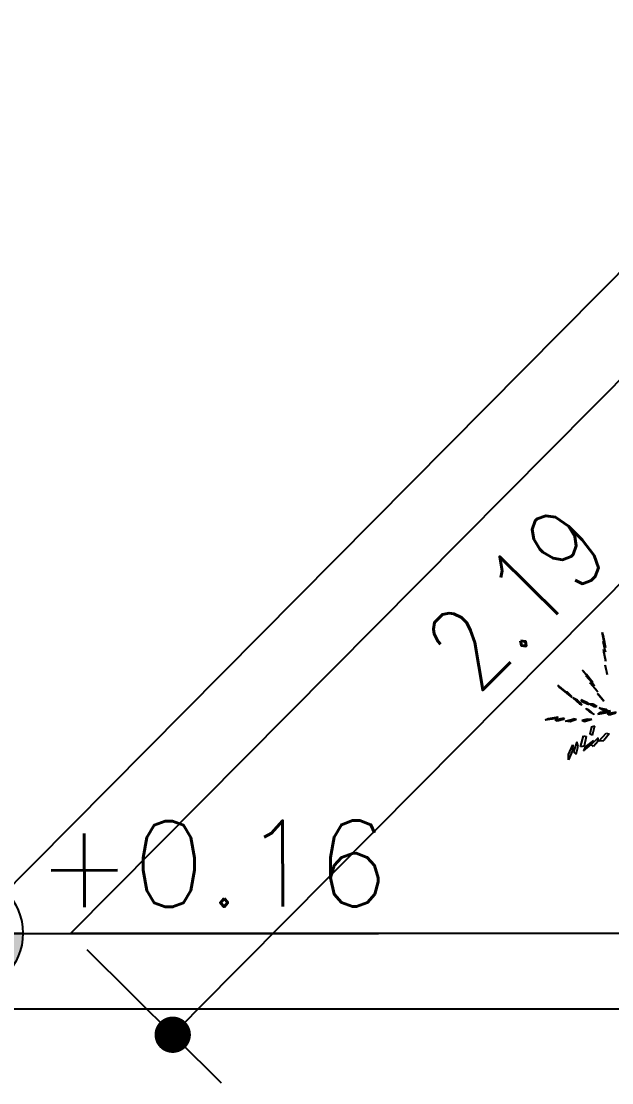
# Model space of a CAD drawing. Header units: millimetres. Extents: x 28448 to 57563, y -116865 to -58388.
# Drawn here: x 28798.079 to 28799.25, y -58461.37 to -58459.267 of the extents above; entities that cross this region are included whole.
import ezdxf

# ---------------------------------------------------------------- set-up
doc = ezdxf.new("R2010")
doc.units = ezdxf.units.MM
doc.header["$PDMODE"] = 35
doc.header["$PDSIZE"] = 0.5
doc.layers.get('DEFPOINTS').update_dxf_attribs({"color": 252, "lineweight": 5})
doc.layers.add('-PA-Cotas', color=4, linetype='Continuous')
doc.layers.add('Proyecto de Pavimento', color=4, linetype='Continuous')
doc.styles.add('Angosta', font='romans.shx', dxfattribs={"width": 0.8})
doc.styles.add('romans', font='romans.shx')
doc.dimstyles.new('JC_1@100', dxfattribs={"dimscale": 0.9, "dimtxt": 0.18, "dimasz": 0.08, "dimexe": 0.15, "dimexo": 0.05, "dimgap": 0.05, "dimtad": 1, "dimzin": 1, "dimdsep": 46, "dimtxsty": 'Angosta', "dimblk1": 'DOT', "dimblk2": 'DOT', "dimsah": 1, "dimcen": 0.09, "dimclrd": 2, "dimclre": 1, "dimclrt": 3, "dimaunit": 1, "dimadec": 3, "dimazin": 0, "dimtfac": 1.8, "dimtmove": 2, "dimatfit": 3, "dimldrblk": 'DOT', "dimfxl": 0.15, "dimtolj": 1, "dimtzin": 0, "dimarcsym": 0})

# ---------------------------------------------------------------- blocks, each defined once
blk = doc.blocks.new('A$C445B3242')
h = blk.add_hatch(color=256)
h.paths.add_polyline_path([(0.1946, 0.3891, 0.414214), (0, 0.1946), (0.1946, 0.1946)])
h.paths.add_polyline_path([(0.1946, 0, 0.414214), (0.3891, 0.1946), (0.1946, 0.1946)])
for p, q in [((0.1973, 0.5436), (0.1973, -0.1475)), ((0.1946, 0.3891), (0.1946, 0)), ((-0.1234, 0.1942), (1.5646, 0.1942)), ((0, 0.1946), (0.3891, 0.1946))]:
    blk.add_line(p, q)
blk.add_circle((0.1946, 0.1946), 0.1946)
blk = doc.blocks.new('_Dot')
at = {"color": 0, "linetype": 'ByBlock', "lineweight": -2}
blk.add_line((-0.5, 0), (-1, 0), dxfattribs=at)
at = {"color": 0, "linetype": 'ByBlock', "const_width": 0.5}
blk.add_lwpolyline([(-0.25, 0, 1), (0.25, 0, 1)], format="xyb", close=True, dxfattribs=at)
blk = doc.blocks.new('*D705')
at = {"layer": 'DEFPOINTS', "color": 0, "transparency": 16777216}
for p in [(28798.0198, -58457.6977), (28798.2037, -58457.8767), (28796.2235, -58459.5431)]:
    blk.add_point(p, dxfattribs=at)
at = {"layer": 'Proyecto de Pavimento', "color": 1, "lineweight": -2, "transparency": 16777216}
for p, q in [((28798.0521, -58457.7291), (28798.3005, -58457.9709)), ((28796.2557, -58459.5745), (28796.5041, -58459.8163))]:
    blk.add_line(p, q, dxfattribs=at)
at = {"layer": 'Proyecto de Pavimento', "color": 2, "lineweight": -2, "transparency": 16777216}
blk.add_line((28796.4576, -58459.6705), (28798.1535, -58457.9283), dxfattribs=at)
at = {"layer": 'Proyecto de Pavimento', "color": 2, "lineweight": -2, "transparency": 16777216, "xscale": 0.072, "yscale": 0.072, "zscale": 0.072}
for p, rotation in [((28798.2037, -58457.8767), 45.7716284163813), ((28796.4074, -58459.7221), 225.7716284163813)]:
    blk.add_blockref('_Dot', p, dxfattribs=dict(at, rotation=rotation))
at = {"layer": 'Proyecto de Pavimento', "color": 3, "transparency": 16777216, "insert": (28797.2153, -58458.7115), "char_height": 0.162, "attachment_point": 5, "rotation": 45.7716, "style": 'Angosta'}
blk.add_mtext('\\A1;2.58', dxfattribs=at)
blk = doc.blocks.new('*D709')
at = {"layer": 'DEFPOINTS', "color": 0, "transparency": 16777216}
for p in [(28799.7208, -58459.5186), (28799.9232, -58459.7194), (28798.1772, -58461.0738)]:
    blk.add_point(p, dxfattribs=at)
at = {"layer": 'Proyecto de Pavimento', "color": 1, "lineweight": -2, "transparency": 16777216}
for p, q in [((28799.7528, -58459.5503), (28800.019, -58459.8145)), ((28798.2092, -58461.1055), (28798.4754, -58461.3697))]:
    blk.add_line(p, q, dxfattribs=at)
at = {"layer": 'Proyecto de Pavimento', "color": 2, "lineweight": -2, "transparency": 16777216}
blk.add_line((28798.4303, -58461.2235), (28799.8724, -58459.7705), dxfattribs=at)
at = {"layer": 'Proyecto de Pavimento', "color": 2, "lineweight": -2, "transparency": 16777216, "xscale": 0.072, "yscale": 0.072, "zscale": 0.072}
for p, rotation in [((28799.9232, -58459.7194), 45.21542905401662), ((28798.3796, -58461.2746), 225.2154290540166)]:
    blk.add_blockref('_Dot', p, dxfattribs=dict(at, rotation=rotation))
at = {"layer": 'Proyecto de Pavimento', "color": 3, "transparency": 16777216, "insert": (28799.0619, -58460.4083), "char_height": 0.162, "attachment_point": 5, "rotation": 45.2154, "style": 'Angosta'}
blk.add_mtext('\\A1;2.19', dxfattribs=at)
blk = doc.blocks.new('02PTRX29')
at = {"color": 76, "linetype": 'Continuous'}
for p, q in [((-0.455, 0.0788), (-0.459, 0.0988)), ((-0.459, 0.0988), (-0.4565, 0.0893)), ((-0.4565, 0.0893), (-0.4525, 0.0687)), ((-0.458, 0.0816), (-0.4544, 0.0659)), ((-0.458, 0.0816), (-0.4567, 0.0795)), ((-0.4525, 0.0595), (-0.4567, 0.0795)), ((-0.4518, 0.0432), (-0.4567, 0.065)), ((-0.4567, 0.065), (-0.4563, 0.0602)), ((-0.4525, 0.0687), (-0.455, 0.0788)), ((-0.4544, 0.0659), (-0.4525, 0.0595)), ((-0.4563, 0.0602), (-0.4524, 0.0421)), ((-0.4524, 0.0421), (-0.4518, 0.0432)), ((-0.4905, 0.0155), (-0.4981, 0.0243)), ((-0.4981, 0.0243), (-0.4776, -0.0003)), ((-0.4529, 0.0341), (-0.4535, 0.0336)), ((-0.4535, 0.0336), (-0.4495, 0.0153)), ((-0.4499, 0.0203), (-0.4529, 0.0341)), ((-0.4878, 0.0092), (-0.4914, 0.013)), ((-0.4914, 0.013), (-0.4806, 0)), ((-0.4776, -0.0003), (-0.4905, 0.0155)), ((-0.4746, -0.0069), (-0.4878, 0.0092)), ((-0.4495, 0.0153), (-0.4499, 0.0203)), ((-0.5322, -0.0175), (-0.5469, -0.0056)), ((-0.5469, -0.0056), (-0.5434, -0.01)), ((-0.5434, -0.01), (-0.5191, -0.0301)), ((-0.5281, -0.0224), (-0.5322, -0.0175)), ((-0.5279, -0.0194), (-0.5313, -0.0188)), ((-0.519, -0.0279), (-0.5279, -0.0194)), ((-0.4827, -0.0007), (-0.4677, -0.0186)), ((-0.482, -0.0023), (-0.4827, -0.0007)), ((-0.4691, -0.0177), (-0.482, -0.0023)), ((-0.4806, 0), (-0.4746, -0.0069)), ((-0.4677, -0.0186), (-0.4691, -0.0177)), ((-0.5191, -0.0301), (-0.519, -0.0279)), ((-0.5171, -0.0306), (-0.5042, -0.0427)), ((-0.508, -0.0353), (-0.5171, -0.0306)), ((-0.4987, -0.0448), (-0.508, -0.0353)), ((-0.4867, -0.0413), (-0.5007, -0.0348)), ((-0.5007, -0.0348), (-0.5007, -0.0372)), ((-0.5007, -0.0372), (-0.4856, -0.0439)), ((-0.4856, -0.0439), (-0.4867, -0.0413)), ((-0.4668, -0.0238), (-0.4685, -0.0223)), ((-0.4685, -0.0223), (-0.4558, -0.0375)), ((-0.4569, -0.0355), (-0.4668, -0.0238)), ((-0.4558, -0.0375), (-0.4569, -0.0355)), ((-0.5042, -0.0427), (-0.4987, -0.0448)), ((-0.4839, -0.0594), (-0.4913, -0.052)), ((-0.4913, -0.052), (-0.4861, -0.0539)), ((-0.4861, -0.0539), (-0.4753, -0.0639)), ((-0.4761, -0.0432), (-0.4854, -0.0427)), ((-0.4736, -0.049), (-0.4854, -0.0427)), ((-0.4753, -0.0639), (-0.4839, -0.0594)), ((-0.4761, -0.0432), (-0.4696, -0.0479)), ((-0.4696, -0.0479), (-0.4736, -0.049)), ((-0.4677, -0.0628), (-0.4487, -0.0597)), ((-0.4622, -0.0599), (-0.4677, -0.0628)), ((-0.455, -0.0568), (-0.4649, -0.0504)), ((-0.4649, -0.0504), (-0.4516, -0.053)), ((-0.4425, -0.0568), (-0.4622, -0.0599)), ((-0.4487, -0.0578), (-0.455, -0.0568)), ((-0.4516, -0.053), (-0.4469, -0.0576)), ((-0.4487, -0.0597), (-0.4425, -0.0568)), ((-0.4484, -0.062), (-0.4305, -0.0584)), ((-0.4444, -0.0648), (-0.4484, -0.062)), ((-0.432, -0.0614), (-0.4444, -0.0648)), ((-0.5664, -0.0723), (-0.5719, -0.0752)), ((-0.5529, -0.0723), (-0.5719, -0.0752)), ((-0.5465, -0.0692), (-0.5664, -0.0723)), ((-0.5465, -0.0692), (-0.5529, -0.0723)), ((-0.5347, -0.0709), (-0.5525, -0.0744)), ((-0.5486, -0.0773), (-0.5525, -0.0744)), ((-0.536, -0.0738), (-0.5486, -0.0773)), ((-0.5347, -0.0709), (-0.536, -0.0738)), ((-0.5328, -0.0768), (-0.5152, -0.0721)), ((-0.5229, -0.0783), (-0.5328, -0.0768)), ((-0.5097, -0.074), (-0.5229, -0.0783)), ((-0.5097, -0.074), (-0.5152, -0.0721)), ((-0.489, -0.0728), (-0.4994, -0.0759)), ((-0.4943, -0.078), (-0.4994, -0.0759)), ((-0.4795, -0.074), (-0.4943, -0.078)), ((-0.4795, -0.074), (-0.489, -0.0728)), ((-0.4804, -0.0882), (-0.4835, -0.1025)), ((-0.4782, -0.1047), (-0.4835, -0.1025)), ((-0.4804, -0.0882), (-0.4734, -0.0862)), ((-0.4782, -0.1047), (-0.4734, -0.0862)), ((-0.4649, -0.1158), (-0.451, -0.1007)), ((-0.4455, -0.1023), (-0.4558, -0.1154)), ((-0.451, -0.1007), (-0.4455, -0.1023)), ((-0.5262, -0.1431), (-0.5174, -0.124)), ((-0.5174, -0.124), (-0.5182, -0.1353)), ((-0.5091, -0.1179), (-0.5159, -0.1374)), ((-0.5066, -0.1264), (-0.5091, -0.1179)), ((-0.5021, -0.1281), (-0.4964, -0.1062)), ((-0.4964, -0.1062), (-0.4911, -0.1076)), ((-0.4964, -0.1355), (-0.481, -0.123)), ((-0.4911, -0.1076), (-0.4945, -0.1263)), ((-0.4763, -0.115), (-0.4926, -0.1278)), ((-0.4668, -0.11), (-0.4812, -0.1233)), ((-0.4766, -0.1273), (-0.4812, -0.1233)), ((-0.481, -0.123), (-0.4763, -0.115)), ((-0.467, -0.1163), (-0.4766, -0.1273)), ((-0.467, -0.1163), (-0.4668, -0.11)), ((-0.4649, -0.1158), (-0.4558, -0.1154)), ((-0.5182, -0.1353), (-0.5262, -0.1539)), ((-0.5262, -0.1539), (-0.5262, -0.1431)), ((-0.5159, -0.1374), (-0.5104, -0.1425)), ((-0.5104, -0.1425), (-0.5066, -0.1264)), ((-0.4945, -0.1263), (-0.5021, -0.1281)), ((-0.4926, -0.1278), (-0.4964, -0.1355))]:
    blk.add_line(p, q, dxfattribs=at)

msp = doc.modelspace()

# ---------------------------------------------------------------- linework, layer by layer
at = {"layer": 'Proyecto de Pavimento'}
for p, q in [((28797.9659, -58461.0738), (28799.7204, -58459.306)), ((28798.1772, -58461.0738), (28799.7208, -58459.5186)), ((28801.6995, -58461.0738), (28798.1772, -58461.0738)), ((28850.592, -58461.2238), (28790.9212, -58461.2238))]:
    msp.add_line(p, q, dxfattribs=at)

# ---------------------------------------------------------------- block references
msp.add_blockref('02PTRX29', (28799.6901, -58460.5764), dxfattribs=at)
at = {"layer": 'Proyecto de Pavimento', "xscale": 0.6000000000931323, "yscale": 0.6000000000931323, "zscale": 0.6000000000931323}
msp.add_blockref('A$C445B3242', (28797.8491, -58461.1903, -499.7917), dxfattribs=at)

# ---------------------------------------------------------------- texts
at = {"layer": '-PA-Cotas', "linetype": 'Continuous', "insert": (28798.8088, -58460.8503, -499.7917), "char_height": 0.17, "width": 12.695578, "attachment_point": 3, "rotation": 0.131, "style": 'romans'}
msp.add_mtext('+0.16', dxfattribs=at)

# ---------------------------------------------------------------- dimensions: what is measured, and where the dimension line sits
at = {"layer": 'Proyecto de Pavimento'}
for p1, p2, distance, picture, middle in [((28796.2235, -58459.5431), (28798.0198, -58457.6977), -0.2567, '*D705', (28797.2153, -58458.7115)), ((28798.1772, -58461.0738), (28799.7208, -58459.5186), -0.2851, '*D709', (28799.0619, -58460.4083))]:
    dim = msp.add_aligned_dim(p1=p1, p2=p2, distance=distance, dimstyle='JC_1@100', dxfattribs=at)
    dim.commit()
    dim.dimension.update_dxf_attribs({"geometry": picture, "text_midpoint": middle})

doc.saveas('drawing.dxf')
